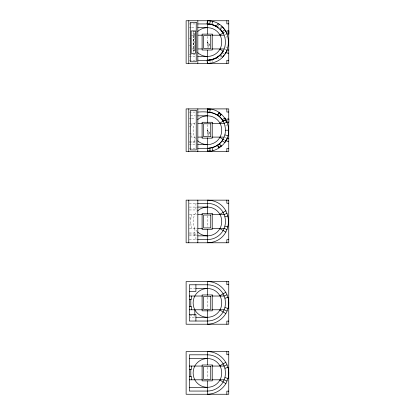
<?xml version="1.0" encoding="UTF-8"?>
<svg xmlns="http://www.w3.org/2000/svg" width="415" height="415" viewBox="0 0 415 415"><rect width="100%" height="100%" fill="white"/><g stroke="black" fill="none" stroke-linecap="round" stroke-linejoin="round"><path stroke-width="0.31" stroke-dasharray="2.08 1.56" d="M194.625 35.716C192.477 39.819 192.674 44.887 194.843 48.944M217.73 26.653L218.612 25.336M219.312 28.536L220.36 27.343M223.592 32.744L224.79 32.048M225.008 34.787L226.377 34.222M225.558 37.215L227.41 36.717M225.558 125.366L227.41 124.868M189.318 23.945L195.787 23.945M189.318 27.681L191.113 27.681M191.714 27.681L195.309 27.681M194.111 30.554L195.906 30.554M195.434 33.88L193.52 33.88L193.52 50.64L195.434 50.64M193.52 34.118L194.158 34.118M193.52 34.673L194.158 34.673M191.45 35.192L194.277 35.192M189.318 38.569L190.807 38.569M189.318 45.567L190.807 45.567M192.015 48.944L194.277 48.944M193.52 49.847L194.158 49.847M193.52 50.407L194.158 50.407M189.318 54.645L195.906 54.645M189.318 56.461L194.843 56.461L194.843 54.645M189.318 60.191L195.787 60.191M189.318 112.102L195.787 112.102M190.516 115.832L195.309 115.832M189.318 118.711L191.113 118.711M191.714 118.711L195.309 118.711M189.318 123.343L190.916 123.343M194.843 123.343L191.45 123.343L191.45 126.72M189.318 126.72L190.807 126.72M189.318 133.718L190.807 133.718M189.318 141.733L195.906 141.733M189.318 142.796L194.843 142.796L194.843 144.612L189.318 144.612M189.318 148.342L195.787 148.342M189.318 203.345L197.825 203.345M189.318 207.075L197.187 207.075M189.318 209.954L197.187 209.954M189.318 214.586L197.405 214.586M189.318 217.963L191.45 217.963L191.45 214.586M189.318 224.961L191.45 224.961L191.45 228.338M189.318 228.338L197.405 228.338M189.318 232.976L195.906 232.976L195.906 239.585M189.318 234.039L195.906 234.039M189.318 235.855L197.187 235.855M189.318 239.585L197.825 239.585M189.914 288.508L195.309 288.508M189.93 315.478L194.843 315.478L194.843 317.288L189.93 317.288M225.558 46.926L227.41 47.419M224.593 49.178L226.274 49.873M225.205 137.583L226.377 138.065M223.592 139.549L224.79 140.239M222.948 52.954L223.872 53.8M221.128 55.88L222.051 56.72M209.923 44.903L207.438 42.071L208.174 47.694M220.007 56.399L220.707 57.192M209.923 133.054L207.438 130.222L208.174 135.845M220.64 54.702L222.134 56.653M210.151 46.132L207.438 42.071L208.942 47.694M218.02 57.918L218.612 58.8M210.151 134.284L207.438 130.222L208.942 135.845M212.044 60.466L212.501 61.565M209.974 61.337L210.125 62.494M207.438 36.442L207.438 47.694M207.438 124.593L207.438 135.845M207.438 215.836L207.438 227.088M207.438 297.275L207.438 308.527M207.438 367.306L207.438 378.558M195.906 203.345L195.906 209.954M194.843 141.733L194.843 137.095L191.45 137.095L191.45 133.718M194.843 228.338L194.843 232.976M194.843 234.039L194.843 235.855M194.158 33.88L194.158 50.64M193.307 31.867L193.307 52.513M190.807 217.963L190.807 224.961M197.26 231.637A14.39 14.39 0 0 1 194.972 228.66C192.513 224.23 192.513 218.7 194.972 214.27A14.39 14.39 0 0 1 197.26 211.287M195.647 138.47A14.39 14.39 0 0 1 194.972 137.417C192.513 132.987 192.513 127.457 194.972 123.027A14.39 14.39 0 0 1 195.647 121.969"/><path stroke-width="0.62" d="M212.579 59.817L207.064 60.543L207.438 63.386C235.362 63.013 235.362 21.129 207.438 20.75L207.018 23.945L211.676 24.558L216.817 26.69M209.772 24.309L210.198 21.113M225.9 119.562L223.13 121.159A18.12 18.12 0 0 0 207.438 112.102L207.438 108.901C224.017 108.367 234.734 129.122 224.992 142.449L222.222 140.851C226.497 134.512 226.497 125.927 222.222 119.593L224.992 117.99L225.9 119.562L219.898 123.027A14.39 14.39 0 0 0 197.711 119.613M209.782 112.408L210.198 109.264M197.831 239.585L207.438 239.585A18.12 18.12 0 0 0 223.13 230.522C226.227 224.946 226.227 217.984 223.13 212.402A18.12 18.12 0 0 0 207.438 203.345L197.831 203.345M207.438 229.594L207.438 242.78C235.398 242.028 235.398 200.901 207.438 200.144L207.438 213.964M224.94 307.593L225.558 302.898L224.94 298.209L223.13 293.841A18.12 18.12 0 0 0 207.438 284.778L189.318 284.778L189.318 321.023L207.438 321.023A18.12 18.12 0 0 0 223.13 311.961L224.94 307.593L228.027 308.418C225.537 317.506 216.858 324.167 207.438 324.219L207.438 310.399M228.027 308.418C231.767 295.439 220.941 281.334 207.438 281.583L207.438 295.397M224.94 377.624L225.558 372.929L224.94 368.24L223.13 363.872A18.12 18.12 0 0 0 207.438 354.809L189.318 354.809L189.318 391.055L207.438 391.055A18.12 18.12 0 0 0 223.13 381.992L224.94 377.624L228.027 378.449C231.767 365.47 220.941 351.365 207.438 351.614L207.438 364.806M211.676 24.558L212.952 21.476M197.711 52.674A14.39 14.39 0 0 0 219.898 49.266C222.357 44.836 222.357 39.306 219.898 34.876A14.39 14.39 0 0 0 197.711 31.462M222.025 53.042C226.523 46.547 226.559 37.666 222.061 31.161M197.711 140.825A14.39 14.39 0 0 0 219.898 137.417C222.357 132.987 222.357 127.457 219.898 123.027M197.711 232.068A14.39 14.39 0 0 0 219.898 228.66C222.357 224.23 222.357 218.7 219.898 214.27A14.39 14.39 0 0 0 197.711 210.856M219.898 310.093C222.357 305.663 222.357 300.133 219.898 295.703A14.39 14.39 0 0 0 194.972 295.703C192.513 300.133 192.513 305.663 194.972 310.093A14.39 14.39 0 0 0 219.898 310.093L225.9 313.558M219.898 380.124C222.357 375.694 222.357 370.164 219.898 365.734A14.39 14.39 0 0 0 194.972 365.734C192.513 370.164 192.513 375.694 194.972 380.124A14.39 14.39 0 0 0 219.898 380.124L225.9 383.59C222.035 390.027 214.944 394.126 207.438 394.25L207.438 381.058M225.9 383.59L228.027 378.449M218.876 113.03L217.434 115.246L219.198 112.605L218.876 113.03L221.081 114.722L221.408 114.301L219.312 116.688L221.081 114.722M218.902 24.895L219.198 24.454L218.876 24.874M218.098 23.608L215.992 26.347L220.407 29.735M219.898 49.266L223.13 51.128C218.166 60.165 206.986 61.036 197.831 60.191M222.513 57.146L224.017 55.179M224.769 54.199L225.9 52.726L225.433 52.461M219.898 137.417L223.13 139.279C218.166 148.316 206.986 149.187 197.831 148.342M225.433 140.612L225.9 140.882C222.035 147.315 214.944 151.413 207.438 151.537L207.365 151.008L210.125 150.645M221.055 26.55L221.408 26.145M220.204 55.039L222.487 52.534M219.898 34.876L223.13 33.008L222.347 31.81L224.831 29.564M216.225 58.09L220.64 54.702M219.374 143.823L217.486 145.271L219.198 147.833L217.434 145.193L218.876 147.413L221.081 145.717L221.408 146.142L219.312 143.756M225.433 31.68L225.9 31.41L222.513 26.996L220.028 29.242L222.347 31.81M219.898 214.27L225.9 210.804M219.898 295.703L225.9 292.243M219.898 365.734L225.9 362.274M225.407 31.613L225.9 31.41M211.816 59.916L216.957 57.789M226.964 122.135L226.964 119.027L228.883 119.027L228.883 122.135L226.964 122.135L224.033 123.343L211.8 123.343M226.964 213.377L224.033 214.586L211.8 214.586M226.964 294.811L224.033 296.025L211.8 296.025M226.964 364.842L224.033 366.056L211.8 366.056M224.94 216.775L228.027 215.945M224.94 298.209L228.027 297.384M224.94 368.24L228.027 367.415M228.753 23.852L226.834 23.852L226.834 20.75M197.831 23.945L207.438 23.945L212.127 24.563A18.12 18.12 0 0 0 207.438 23.945L207.438 34.129M197.831 27.681L207.438 27.681M198.048 35.192L202.53 35.192M211.8 35.192L224.033 35.192M198.048 48.944L202.53 48.944M211.8 48.944L224.033 48.944M228.753 50.049L226.834 50.049L226.834 53.156L228.753 53.156M197.831 56.461L207.438 56.461M228.753 60.284L226.834 60.284L226.834 63.386M228.753 112.008L226.834 112.008L226.834 108.901M197.831 112.102C206.986 111.256 218.166 112.123 223.13 121.159M197.831 115.832L207.438 115.832M198.048 123.343L202.53 123.343M225.558 130.222L228.753 130.222M198.048 137.095L202.53 137.095M211.8 137.095L224.033 137.095M228.753 138.2L226.834 138.2L226.834 141.308L228.753 141.308M197.831 144.612L207.438 144.612M228.753 148.435L226.834 148.435L226.834 151.537M228.753 203.251L226.834 203.251L226.834 200.144M197.831 207.075L207.438 207.075M198.048 214.586L202.53 214.586M198.048 228.338L202.53 228.338M211.8 228.338L224.033 228.338L226.964 229.552M197.831 235.855L207.438 235.855M228.753 239.678L226.834 239.678L226.834 242.78M228.753 284.685L226.834 284.685L226.834 281.583M195.906 288.508L207.438 288.508M189.318 291.387L195.906 291.387L195.906 284.778M189.318 296.025L202.53 296.025M189.318 299.402L191.45 299.402L191.45 296.025M189.318 306.4L191.45 306.4L191.45 309.777M189.318 309.777L202.53 309.777M211.8 309.777L224.033 309.777L226.964 310.991M189.318 314.414L195.906 314.414L195.906 321.023M195.906 317.288L207.438 317.288M228.753 321.117L226.834 321.117L226.834 324.219M228.753 354.716L226.834 354.716L226.834 351.614M189.318 358.539L207.438 358.539M189.318 366.056L202.53 366.056M189.318 369.433L191.45 369.433L191.45 366.056M189.318 376.431L191.45 376.431L191.45 379.808M189.318 379.808L202.53 379.808M211.8 379.808L224.033 379.808L226.964 381.022M189.318 387.32L207.438 387.32M228.753 391.148L226.834 391.148L226.834 394.25M207.438 21.29L207.396 22.348M207.365 109.43L210.125 109.793M224.94 134.911L228.027 135.736M224.94 226.154L228.027 226.979M212.672 24.791L215.95 26.15M225.407 52.523L225.9 52.726M225.407 140.675L225.9 140.882M219.898 228.66L225.9 232.125M217.434 27.094L216.495 26.373A18.12 18.12 0 0 1 218.466 27.691M224.525 118.259L225.433 119.831M225.407 119.764L226.471 122.337M212.127 147.724L212.952 150.811M209.782 59.879L209.819 60.18M209.782 148.031L210.198 151.174M228.753 119.541L228.753 108.901L186.117 108.901L186.117 151.537L228.753 151.537L228.753 122.057M207.438 20.75L207.438 22.353M207.438 50.194L207.438 60.491M207.438 61.783L207.438 63.386M207.438 108.901L207.438 122.721M207.438 137.723L207.438 151.537M197.825 20.75L197.825 63.386M197.825 108.901L197.825 151.537M197.825 200.144L197.825 242.78M194.843 309.777L194.843 314.414M190.807 299.402L190.807 306.4M190.807 369.433L190.807 376.431M188.784 20.75L188.784 63.386M188.784 108.901L188.784 151.537M188.784 200.144L188.784 242.78M223.13 51.128A18.12 18.12 0 0 1 207.438 60.191M212.693 24.729A18.12 18.12 0 0 1 215.982 26.088M223.13 139.279A18.12 18.12 0 0 1 207.438 148.342M228.753 20.75L186.117 20.75L186.117 63.386L228.753 63.386L228.753 20.75M196.228 22.348L190.381 22.348L190.381 61.788L196.228 61.788L196.228 22.348M228.883 30.876L226.964 30.876L226.964 33.978L228.883 33.978L228.883 30.876M193.307 30.938L191.175 30.938L191.175 53.302L195.434 53.302L195.434 31.224L193.307 31.224L193.307 30.938M212.231 34.129L202.105 34.129L202.105 50.008L212.231 50.008L212.231 34.129M210.747 35.612L203.594 35.612L203.594 48.524L210.747 48.524L210.747 35.612M196.228 110.499L190.381 110.499L190.381 149.94L196.228 149.94L196.228 110.499M212.231 122.28L202.105 122.28L202.105 138.164L212.231 138.164L212.231 122.28M210.747 123.763L203.594 123.763L203.594 136.675L210.747 136.675L210.747 123.763M228.753 200.144L186.117 200.144L186.117 242.78L228.753 242.78L228.753 200.144M212.231 213.523L202.105 213.523L202.105 229.407L212.231 229.407L212.231 213.523M210.747 215.006L203.594 215.006L203.594 227.918L210.747 227.918L210.747 215.006M228.753 281.583L186.117 281.583L186.117 324.219L228.753 324.219L228.753 281.583M212.231 294.961L202.105 294.961L202.105 310.84L212.231 310.84L212.231 294.961M210.747 296.445L203.594 296.445L203.594 309.357L210.747 309.357L210.747 296.445M228.753 351.614L186.117 351.614L186.117 394.25L228.753 394.25L228.753 351.614M212.231 364.993L202.105 364.993L202.105 380.871L212.231 380.871L212.231 364.993M210.747 366.476L203.594 366.476L203.594 379.388L210.747 379.388L210.747 366.476M223.13 33.008L220.251 29.258A18.12 18.12 0 0 1 223.13 33.008"/></g></svg>
